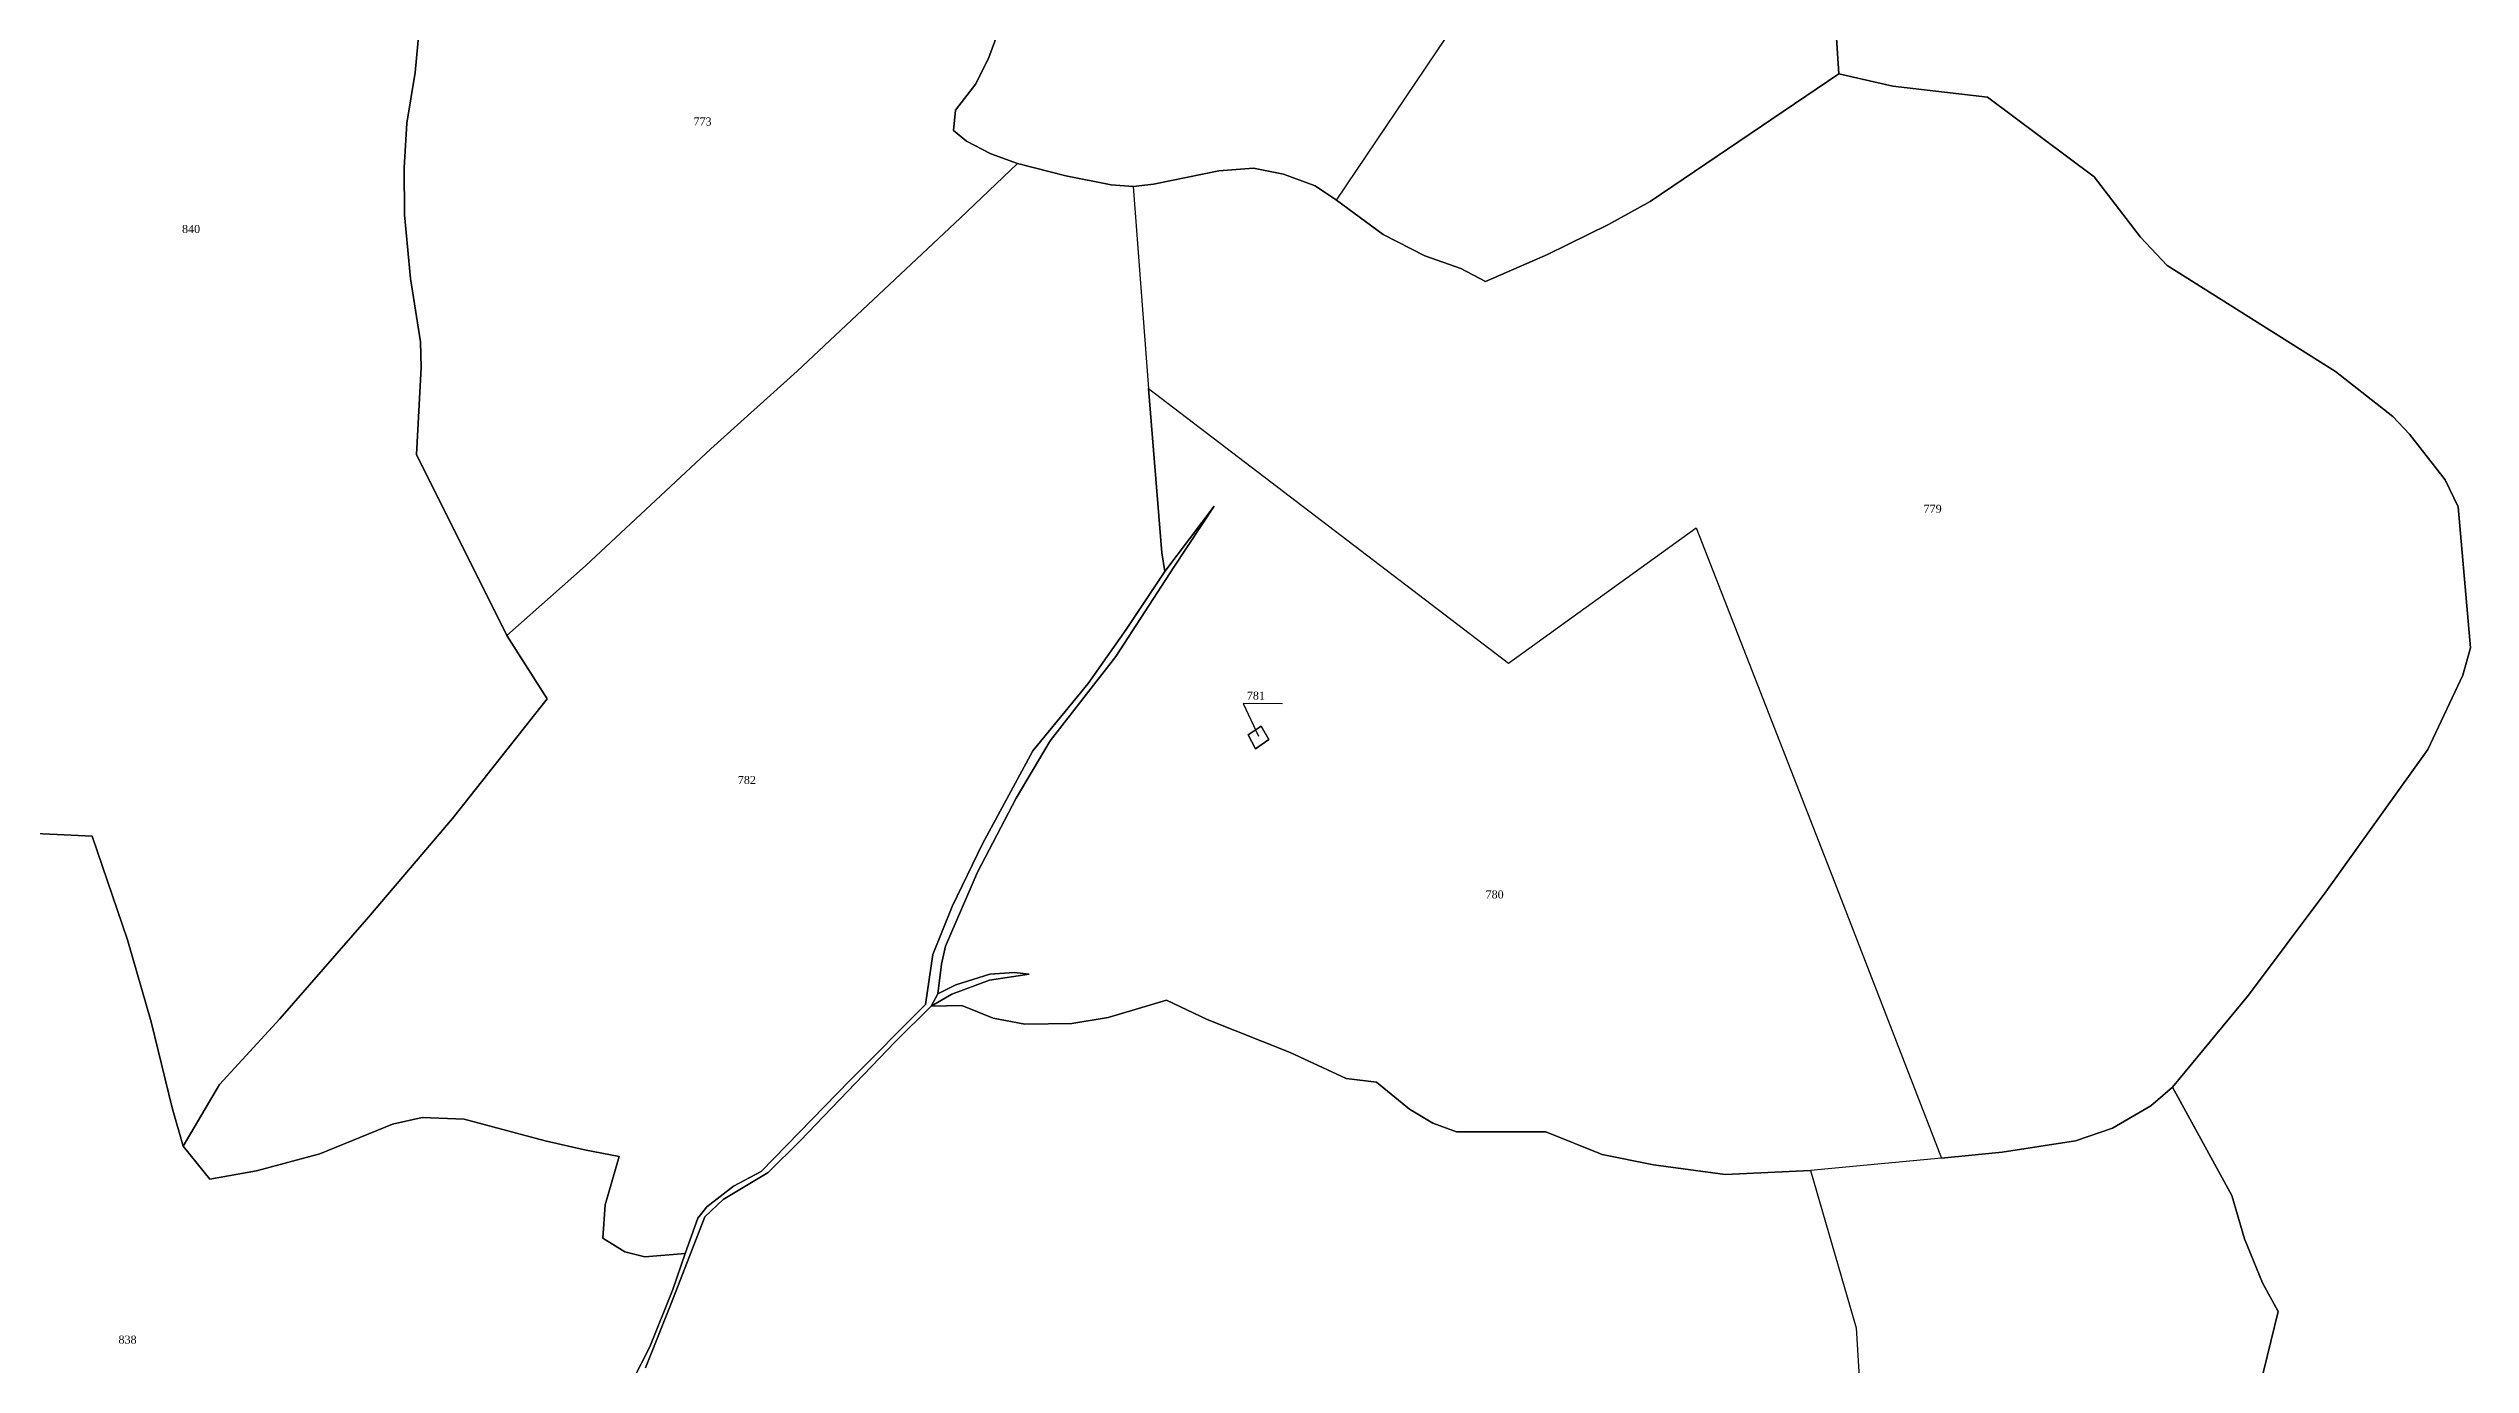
# Model space of a CAD drawing. Extents: x 1206804 to 1210977, y 6152742 to 6157901.
# Drawn here: x 1210372 to 1210977, y 6154839 to 6155168 of the extents above; entities that cross this region are included whole.
import ezdxf

# ---------------------------------------------------------------- set-up
doc = ezdxf.new("R2010")
doc.units = 0
doc.linetypes.add('CONTINU', pattern=[0])
for name, color, linetype in [('1LIEUDIT', 7, 'CONTINU'), ('1PARCELLE', 7, 'CONTINU'), ('1SECTION', 7, 'CONTINU'), ('1SUBDSECT', 7, 'CONTINU'), ('1TRONFLUV', 7, 'CONTINU'), ('1TROUPARCELLE', 7, 'CONTINU'), ('3BATIDUR', 7, 'CONTINU'), ('3FLECHEPAR', 7, 'CONTINU'), ('3PARCELLETEX', 7, 'CONTINU')]:
    doc.layers.add(name, color=color, linetype=linetype)
doc.styles.get("Standard").update_dxf_attribs({"font": 'Times New Roman'})

msp = doc.modelspace()

# ---------------------------------------------------------------- linework, layer by layer
at = {"layer": '1LIEUDIT'}
for points in [[(1210518.16, 6154835.33), (1210522.44, 6154843.6), (1210528.21, 6154857.95), (1210531.27, 6154866.98), (1210521.16, 6154866.09), (1210516.22, 6154867.41), (1210510.7, 6154870.8), (1210511.29, 6154879.15), (1210514.75, 6154891.22), (1210506.11, 6154892.86), (1210496.27, 6154895.11), (1210476.03, 6154900.51), (1210465.53, 6154900.94), (1210458.09, 6154899.28), (1210439.98, 6154891.85), (1210424.14, 6154887.59), (1210412.46, 6154885.56), (1210405.8, 6154893.79), (1210414.9, 6154909.15), (1210429.97, 6154925.62), (1210451.59, 6154950.43), (1210473.1, 6154975.68), (1210496.75, 6155005.55), (1210486.68, 6155021.38), (1210464.13, 6155066.59), (1210465.31, 6155088.38), (1210465.1, 6155094.75), (1210462.61, 6155110.58), (1210461.15, 6155126.47), (1210461.01, 6155138.25), (1210461.67, 6155149.41), (1210463.82, 6155162.04), (1210466.49, 6155190.77)], [(1210466.49, 6155190.77), (1210463.82, 6155162.04), (1210461.67, 6155149.41), (1210461.01, 6155138.25), (1210461.15, 6155126.47), (1210462.61, 6155110.58), (1210465.1, 6155094.75), (1210465.31, 6155088.38), (1210464.13, 6155066.59), (1210486.68, 6155021.38), (1210506.32, 6155038.79), (1210537.65, 6155067.98), (1210559.24, 6155087.45), (1210599.96, 6155125.68), (1210614.34, 6155139.31), (1210614.34, 6155139.31), (1210626.39, 6155136.23), (1210637.73, 6155133.98), (1210643.21, 6155133.53), (1210648.29, 6155134.14), (1210664.65, 6155137.46), (1210673.32, 6155138.11), (1210680.79, 6155136.62), (1210688.74, 6155133.7), (1210694.01, 6155130.11), (1210705.72, 6155121.6), (1210716.12, 6155116.28), (1210725.1, 6155113.11), (1210731.29, 6155109.79), (1210746.81, 6155116.61), (1210762.01, 6155124.07), (1210772.47, 6155129.84), (1210819.57, 6155161.73), (1210818.19, 6155183.58)], [(1210922.03, 6154822.47), (1210929.39, 6154852.46), (1210925.43, 6154859.65), (1210920.97, 6154870.64), (1210917.81, 6154881.44), (1210903, 6154908.48), (1210922, 6154931.49), (1210941.32, 6154957.31), (1210966.76, 6154992.88), (1210975.51, 6155011.43), (1210977.46, 6155018.26), (1210974.34, 6155053.56), (1210971.15, 6155060.28), (1210962.18, 6155071.69), (1210958.02, 6155076.12), (1210943.69, 6155087.33), (1210901.62, 6155113.81), (1210895.01, 6155120.92), (1210883.43, 6155135.99), (1210856.74, 6155155.87), (1210833.09, 6155158.67), (1210819.57, 6155161.73), (1210772.47, 6155129.84), (1210762.01, 6155124.07), (1210746.81, 6155116.61), (1210731.29, 6155109.79), (1210725.1, 6155113.11), (1210716.12, 6155116.28), (1210705.72, 6155121.6), (1210694.01, 6155130.11), (1210688.74, 6155133.7), (1210680.79, 6155136.62), (1210673.32, 6155138.11), (1210664.65, 6155137.46), (1210648.29, 6155134.14), (1210643.21, 6155133.53), (1210637.73, 6155133.98), (1210626.39, 6155136.23), (1210614.34, 6155139.31), (1210599.96, 6155125.68), (1210559.24, 6155087.45), (1210537.65, 6155067.98), (1210506.32, 6155038.79), (1210486.68, 6155021.38), (1210496.75, 6155005.55), (1210473.1, 6154975.68), (1210451.59, 6154950.43), (1210429.97, 6154925.62), (1210414.9, 6154909.15), (1210405.8, 6154893.79), (1210412.46, 6154885.56), (1210424.14, 6154887.59), (1210439.98, 6154891.85), (1210458.09, 6154899.28), (1210465.53, 6154900.94), (1210476.03, 6154900.51), (1210496.27, 6154895.11), (1210506.11, 6154892.86), (1210514.75, 6154891.22), (1210511.29, 6154879.15), (1210510.7, 6154870.8), (1210516.22, 6154867.41), (1210521.16, 6154866.09), (1210531.27, 6154866.98), (1210528.21, 6154857.95), (1210522.44, 6154843.6), (1210518.16, 6154835.33)]]:
    msp.add_lwpolyline(points, dxfattribs=at)
at = {"layer": '1PARCELLE'}
for points in [[(1210774.64, 6155249.64), (1210793.31, 6155240.6), (1210794.57, 6155234.25), (1210798.85, 6155219.89), (1210805.18, 6155206.48), (1210815.79, 6155188.78), (1210818.19, 6155183.58), (1210819.57, 6155161.73), (1210772.47, 6155129.84), (1210762.01, 6155124.07), (1210746.81, 6155116.61), (1210731.29, 6155109.79), (1210725.1, 6155113.11), (1210716.12, 6155116.28), (1210705.72, 6155121.6), (1210694.01, 6155130.11), (1210731.31, 6155185.48), (1210755.47, 6155222.17), (1210774.64, 6155249.64)], [(1210643.21, 6155133.53), (1210647.06, 6155083.11), (1210737.01, 6155014.47), (1210783.96, 6155048.31), (1210817.96, 6154961.09), (1210845.24, 6154890.76), (1210860.42, 6154892.25), (1210878.7, 6154895.13), (1210887.99, 6154898.3), (1210897.57, 6154903.84), (1210903, 6154908.48), (1210922, 6154931.49), (1210941.32, 6154957.31), (1210966.76, 6154992.88), (1210975.51, 6155011.43), (1210977.46, 6155018.26), (1210974.34, 6155053.56), (1210971.15, 6155060.28), (1210962.18, 6155071.69), (1210958.02, 6155076.12), (1210943.69, 6155087.33), (1210901.62, 6155113.81), (1210895.01, 6155120.92), (1210883.43, 6155135.99), (1210856.74, 6155155.87), (1210833.09, 6155158.67), (1210819.57, 6155161.73), (1210772.47, 6155129.84), (1210762.01, 6155124.07), (1210746.81, 6155116.61), (1210731.29, 6155109.79), (1210725.1, 6155113.11), (1210716.12, 6155116.28), (1210705.72, 6155121.6), (1210694.01, 6155130.11), (1210688.74, 6155133.7), (1210680.79, 6155136.62), (1210673.32, 6155138.11), (1210664.65, 6155137.46), (1210648.29, 6155134.14), (1210643.21, 6155133.53)], [(1210531.27, 6154866.98), (1210521.16, 6154866.09), (1210516.22, 6154867.41), (1210510.7, 6154870.8), (1210511.29, 6154879.15), (1210514.75, 6154891.22), (1210506.11, 6154892.86), (1210496.27, 6154895.11), (1210476.03, 6154900.51), (1210465.53, 6154900.94), (1210458.09, 6154899.28), (1210439.98, 6154891.85), (1210424.14, 6154887.59), (1210412.46, 6154885.56), (1210405.8, 6154893.79), (1210414.9, 6154909.15), (1210429.97, 6154925.62), (1210451.59, 6154950.43), (1210473.1, 6154975.68), (1210496.75, 6155005.55), (1210486.68, 6155021.38), (1210506.32, 6155038.79), (1210537.65, 6155067.98), (1210559.24, 6155087.45), (1210599.96, 6155125.68), (1210614.34, 6155139.31), (1210626.39, 6155136.23), (1210637.73, 6155133.98), (1210643.21, 6155133.53), (1210647.06, 6155083.11), (1210650.36, 6155041.99), (1210651.13, 6155037.38), (1210641.48, 6155022.9), (1210631.98, 6155009.37), (1210618.19, 6154992.59), (1210605.58, 6154969.36), (1210597.98, 6154953.63), (1210593.19, 6154941.68), (1210591.34, 6154929.19), (1210572.46, 6154910.21), (1210550.27, 6154887.44), (1210543.34, 6154883.75), (1210536.66, 6154878.65), (1210534.41, 6154875.78), (1210531.27, 6154866.98)], [(1210773.25, 6154889.13), (1210760.43, 6154891.69), (1210746.34, 6154897.38), (1210724.04, 6154897.33), (1210718.1, 6154899.55), (1210712.32, 6154903), (1210704, 6154909.75), (1210696.46, 6154910.66), (1210682.48, 6154917.15), (1210661.76, 6154925.45), (1210651.59, 6154930.23), (1210636.99, 6154925.94), (1210627.88, 6154924.39), (1210616.19, 6154924.24), (1210608.26, 6154925.8), (1210600.38, 6154928.94), (1210592.77, 6154928.74), (1210597.91, 6154931.76), (1210607.35, 6154935.27), (1210617.25, 6154936.75), (1210613.47, 6154937.2), (1210607.39, 6154936.72), (1210598.88, 6154934.07), (1210594.45, 6154931.84), (1210595.35, 6154939.28), (1210596.35, 6154943.79), (1210604.3, 6154962.25), (1210613.98, 6154980.74), (1210622.52, 6154995.07), (1210638.89, 6155016.15), (1210653.42, 6155038.43), (1210663.51, 6155053.67), (1210651.13, 6155037.38), (1210650.36, 6155041.99), (1210647.06, 6155083.11), (1210737.01, 6155014.47), (1210783.96, 6155048.31), (1210817.96, 6154961.09), (1210845.24, 6154890.76), (1210812.47, 6154887.71), (1210791.19, 6154886.68), (1210773.25, 6154889.13)], [(1210677.15, 6154995.4), (1210675.25, 6154998.7), (1210671.94, 6154996.55), (1210673.83, 6154993.04), (1210677.15, 6154995.4)]]:
    msp.add_lwpolyline(points, close=True, dxfattribs=at)
for points in [[(1210466.49, 6155190.77), (1210463.82, 6155162.04), (1210461.67, 6155149.41), (1210461.01, 6155138.25), (1210461.15, 6155126.47), (1210462.61, 6155110.58), (1210465.1, 6155094.75), (1210465.31, 6155088.38), (1210464.13, 6155066.59), (1210486.68, 6155021.38), (1210496.75, 6155005.55), (1210473.1, 6154975.68), (1210451.59, 6154950.43), (1210429.97, 6154925.62), (1210414.9, 6154909.15), (1210405.8, 6154893.79), (1210403.1, 6154903.32), (1210397.82, 6154924.87), (1210391.86, 6154945.3), (1210383.05, 6154971.21), (1210346.1, 6154973)], [(1210466.49, 6155190.77), (1210463.82, 6155162.04), (1210461.67, 6155149.41), (1210461.01, 6155138.25), (1210461.15, 6155126.47), (1210462.61, 6155110.58), (1210465.1, 6155094.75), (1210465.31, 6155088.38), (1210464.13, 6155066.59), (1210486.68, 6155021.38), (1210486.68, 6155021.38), (1210506.32, 6155038.79), (1210537.65, 6155067.98), (1210559.24, 6155087.45), (1210599.96, 6155125.68), (1210614.34, 6155139.31), (1210607.69, 6155141.74), (1210601.58, 6155144.88), (1210598.34, 6155147.6), (1210598.81, 6155152.67), (1210603.89, 6155159.23), (1210607.17, 6155165.83), (1210613.05, 6155181.86)], [(1210613.05, 6155181.86), (1210607.17, 6155165.83), (1210603.89, 6155159.23), (1210598.81, 6155152.67), (1210598.34, 6155147.6), (1210601.58, 6155144.88), (1210607.69, 6155141.74), (1210614.34, 6155139.31), (1210614.34, 6155139.31), (1210626.39, 6155136.23), (1210637.73, 6155133.98), (1210643.21, 6155133.53), (1210648.29, 6155134.14), (1210664.65, 6155137.46), (1210673.32, 6155138.11), (1210680.79, 6155136.62), (1210688.74, 6155133.7), (1210694.01, 6155130.11), (1210731.31, 6155185.48)], [(1210346.1, 6154973), (1210383.05, 6154971.21), (1210391.86, 6154945.3), (1210397.82, 6154924.87), (1210403.1, 6154903.32), (1210405.8, 6154893.79), (1210412.46, 6154885.56), (1210424.14, 6154887.59), (1210439.98, 6154891.85), (1210458.09, 6154899.28), (1210465.53, 6154900.94), (1210476.03, 6154900.51), (1210496.27, 6154895.11), (1210506.11, 6154892.86), (1210514.75, 6154891.22), (1210511.29, 6154879.15), (1210510.7, 6154870.8), (1210516.22, 6154867.41), (1210521.16, 6154866.09), (1210531.27, 6154866.98), (1210531.27, 6154866.98), (1210528.21, 6154857.95), (1210522.44, 6154843.6), (1210518.16, 6154835.33)], [(1210521.32, 6154838.39), (1210527.8, 6154854.46), (1210536.22, 6154876.16), (1210540.79, 6154880.42), (1210552.05, 6154887.2), (1210560.04, 6154895.15), (1210583.71, 6154919.81), (1210592.77, 6154928.74), (1210600.38, 6154928.94), (1210608.26, 6154925.8), (1210616.19, 6154924.24), (1210627.88, 6154924.39), (1210636.99, 6154925.94), (1210651.59, 6154930.23), (1210661.76, 6154925.45), (1210682.48, 6154917.15), (1210696.46, 6154910.66), (1210704, 6154909.75), (1210712.32, 6154903), (1210718.1, 6154899.55), (1210724.04, 6154897.33), (1210746.34, 6154897.38), (1210760.43, 6154891.69), (1210773.25, 6154889.13), (1210791.19, 6154886.68), (1210812.47, 6154887.71), (1210812.47, 6154887.71), (1210823.91, 6154848.39), (1210826.15, 6154811.22)], [(1210922.03, 6154822.47), (1210929.39, 6154852.46), (1210925.43, 6154859.65), (1210920.97, 6154870.64), (1210917.81, 6154881.44), (1210903, 6154908.48), (1210897.57, 6154903.84), (1210887.99, 6154898.3), (1210878.7, 6154895.13), (1210860.42, 6154892.25), (1210845.24, 6154890.76), (1210812.47, 6154887.71), (1210823.91, 6154848.39), (1210826.15, 6154811.22)]]:
    msp.add_lwpolyline(points, dxfattribs=at)
at = {"layer": '1SECTION'}
msp.add_lwpolyline([(1210922.03, 6154822.47), (1210929.39, 6154852.46), (1210925.43, 6154859.65), (1210920.97, 6154870.64), (1210917.81, 6154881.44), (1210903, 6154908.48), (1210922, 6154931.49), (1210941.32, 6154957.31), (1210966.76, 6154992.88), (1210975.51, 6155011.43), (1210977.46, 6155018.26), (1210974.34, 6155053.56), (1210971.15, 6155060.28), (1210962.18, 6155071.69), (1210958.02, 6155076.12), (1210943.69, 6155087.33), (1210901.62, 6155113.81), (1210895.01, 6155120.92), (1210883.43, 6155135.99), (1210856.74, 6155155.87), (1210833.09, 6155158.67), (1210819.57, 6155161.73), (1210818.19, 6155183.58)], dxfattribs=at)
at = {"layer": '1SUBDSECT'}
msp.add_lwpolyline([(1210818.19, 6155183.58), (1210819.57, 6155161.73), (1210833.09, 6155158.67), (1210856.74, 6155155.87), (1210883.43, 6155135.99), (1210895.01, 6155120.92), (1210901.62, 6155113.81), (1210943.69, 6155087.33), (1210958.02, 6155076.12), (1210962.18, 6155071.69), (1210971.15, 6155060.28), (1210974.34, 6155053.56), (1210977.46, 6155018.26), (1210975.51, 6155011.43), (1210966.76, 6154992.88), (1210941.32, 6154957.31), (1210922, 6154931.49), (1210903, 6154908.48), (1210917.81, 6154881.44), (1210920.97, 6154870.64), (1210925.43, 6154859.65), (1210929.39, 6154852.46), (1210922.03, 6154822.47)], dxfattribs=at)
at = {"layer": '1TRONFLUV'}
msp.add_lwpolyline([(1210518.16, 6154835.33), (1210522.44, 6154843.6), (1210528.21, 6154857.95), (1210531.27, 6154866.98), (1210534.41, 6154875.78), (1210536.66, 6154878.65), (1210543.34, 6154883.75), (1210550.27, 6154887.44), (1210572.46, 6154910.21), (1210591.34, 6154929.19), (1210593.19, 6154941.68), (1210597.98, 6154953.63), (1210605.58, 6154969.36), (1210618.19, 6154992.59), (1210631.98, 6155009.37), (1210641.48, 6155022.9), (1210651.13, 6155037.38), (1210663.51, 6155053.67), (1210653.42, 6155038.43), (1210638.89, 6155016.15), (1210622.52, 6154995.07), (1210613.98, 6154980.74), (1210604.3, 6154962.25), (1210596.35, 6154943.79), (1210595.35, 6154939.28), (1210594.45, 6154931.84), (1210592.77, 6154928.74), (1210583.71, 6154919.81), (1210560.04, 6154895.15), (1210552.05, 6154887.2), (1210540.79, 6154880.42), (1210536.22, 6154876.16), (1210527.8, 6154854.46), (1210521.32, 6154838.39)], dxfattribs=at)
msp.add_lwpolyline([(1210594.45, 6154931.84), (1210598.88, 6154934.07), (1210607.39, 6154936.72), (1210613.47, 6154937.2), (1210617.25, 6154936.75), (1210607.35, 6154935.27), (1210597.91, 6154931.76), (1210592.77, 6154928.74), (1210594.45, 6154931.84)], close=True, dxfattribs=at)
at = {"layer": '1TROUPARCELLE'}
msp.add_lwpolyline([(1210671.94, 6154996.55), (1210675.25, 6154998.7), (1210677.15, 6154995.4), (1210673.83, 6154993.04), (1210671.94, 6154996.55)], close=True, dxfattribs=at)
at = {"layer": '3BATIDUR'}
msp.add_lwpolyline([(1210671.94, 6154996.55), (1210673.83, 6154993.04), (1210677.15, 6154995.4), (1210675.25, 6154998.7), (1210671.94, 6154996.55)], close=True, dxfattribs=at)
at = {"layer": '3FLECHEPAR'}
msp.add_lwpolyline([(1210680.51, 6155004.34), (1210670.73, 6155004.36), (1210674.55, 6154996.2)], dxfattribs=at)

# ---------------------------------------------------------------- texts
at = {"layer": '3PARCELLETEX'}
for s, p in [('773', (1210533.35, 6155148.81)), ('840', (1210405.52, 6155121.95)), ('779', (1210840.76, 6155052.05)), ('781', (1210671.64, 6155005.36)), ('782', (1210544.43, 6154984.28)), ('780', (1210731.3, 6154955.69)), ('838', (1210389.65, 6154844.44))]:
    msp.add_text(s, height=2, dxfattribs=at).set_placement(p)

doc.saveas('drawing.dxf')
